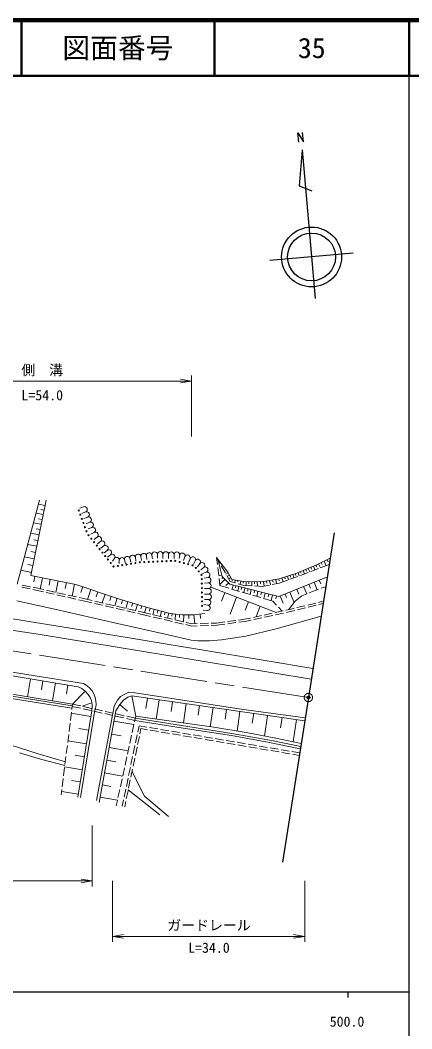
# Model space of a CAD drawing. Units: millimetres, scale not verified. Extents: x 40000 to 680000, y 20000 to 380000.
# Drawn here: x 509032 to 579500, y 198357 to 380000 of the extents above; entities that cross this region are included whole.
import ezdxf
from ezdxf.enums import TextEntityAlignment as Align

# ---------------------------------------------------------------- set-up
doc = ezdxf.new("R2010")
doc.units = ezdxf.units.MM
doc.header["$LTSCALE"] = 1000
doc.header["$PDMODE"] = 32
doc.header["$PDSIZE"] = 500
doc.linetypes.add('CHAIN', pattern=[18.5, 12, -1.5, 3.5, -1.5])
for name, color, linetype, lineweight in [('M-BMK', 2, 'CHAIN', 13), ('M-BMK-OTRS', 5, 'Continuous', 25), ('M-BMK-SRVR', 3, 'Continuous', 25), ('M-STR-HTXT', 7, 'Continuous', 13), ('M-TTL', 2, 'Continuous', 140), ('M-TTL-BAND', 7, 'Continuous', 25), ('M-TTL-LINE', 7, 'Continuous', 50), ('M-WORK', 1, 'Continuous', 13)]:
    doc.layers.add(name, color=color, linetype=linetype, lineweight=lineweight)
doc.layers.add('M-OTRS', color=6, linetype='Continuous')
doc.layers.add('M-TTL-TXT', color=7, linetype='Continuous')
doc.styles.add('ＭＳ ゴシック', font='')
doc.styles.get('ＭＳ ゴシック').set_extended_font_data('MS Gothic')

# ---------------------------------------------------------------- blocks, each defined once
blk = doc.blocks.new('open_arrow')
at = {"color": 0, "linetype": 'Continuous', "lineweight": -2}
blk.add_lwpolyline([(7.5, 1.25), (0, 0), (7.5, -1.25)], dxfattribs=at)

msp = doc.modelspace()

# ---------------------------------------------------------------- linework, layer by layer
at = {"layer": 'M-BMK'}
msp.add_line((560891, 258022), (462112, 273605), dxfattribs=at)
msp.add_circle((560891, 258022), 750, dxfattribs=at)
at = {"layer": 'M-BMK-OTRS'}
for p, q in [((565540, 287659), (560891, 258022)), ((560891, 258022), (556241, 228384))]:
    msp.add_line(p, q, dxfattribs=at)
at = {"layer": 'M-BMK-SRVR'}
for p, q in [((559150, 358031), (559003, 359687)), ((559003, 359687), (560010, 358103)), ((560010, 358103), (559853, 359765)), ((559743, 356676), (559244, 350142)), ((559743, 356676), (562134, 329849)), ((559244, 350142), (561485, 349260)), ((568976, 338030), (553953, 336691))]:
    msp.add_line(p, q, dxfattribs=at)
for radius in [5387, 4309]:
    msp.add_circle((561464, 337361), radius, dxfattribs=at)
at = {"layer": 'M-OTRS'}
msp.add_point((560891, 258022), dxfattribs=at)
at = {"layer": 'M-STR-HTXT'}
for p, q in [((486390, 315000), (539884, 315000)), ((539884, 305000), (539884, 316000)), ((522000, 235000), (522000, 224000)), ((436246, 225000), (522000, 225000)), ((525628, 225000), (525628, 214000)), ((560233, 225000), (560233, 214000)), ((525628, 215000), (560233, 215000))]:
    msp.add_line(p, q, dxfattribs=at)
at = {"layer": 'M-TTL'}
msp.add_line((680000, 380000), (40000, 380000), dxfattribs=at)
at = {"layer": 'M-TTL-BAND'}
for p, q in [((579000, 20000), (579000, 370000)), ((40000, 205000), (579000, 205000)), ((568000, 205000), (568000, 204000))]:
    msp.add_line(p, q, dxfattribs=at)
at = {"layer": 'M-TTL-LINE'}
for p, q in [((509247, 380000), (509247, 370000)), ((543997, 380000), (543997, 370000)), ((579000, 380000), (579000, 370000)), ((40000, 370000), (680000, 370000))]:
    msp.add_line(p, q, dxfattribs=at)
at = {"layer": 'M-WORK'}
for p, q in [((508473, 278448), (512536, 293567)), ((513679, 293563), (510932, 279973)), ((513481, 292583), (512334, 292815)), ((513156, 290977), (511908, 291229)), ((513319, 291780), (512745, 291896)), ((520427, 292366), (519776, 292109)), ((520794, 291436), (520143, 291179)), ((512803, 289228), (511444, 289503)), ((512980, 290102), (512355, 290229)), ((521161, 290505), (520509, 290248)), ((521527, 289575), (520876, 289318)), ((512418, 287326), (510939, 287625)), ((512611, 288277), (511931, 288415)), ((521894, 288645), (521243, 288388)), ((522342, 287752), (521759, 287433)), ((512000, 285255), (510390, 285581)), ((512209, 286291), (511469, 286440)), ((522871, 286908), (522314, 286484)), ((523477, 286113), (522920, 285689)), ((524083, 285317), (523526, 284893)), ((511772, 284128), (510967, 284291)), ((524689, 284522), (524132, 284097)), ((525295, 283726), (524738, 283302)), ((530753, 283417), (530843, 282723)), ((531745, 283546), (531835, 282852)), ((532737, 283674), (532827, 282980)), ((533729, 283802), (533715, 283103)), ((534728, 283783), (534715, 283083)), ((535728, 283764), (535715, 283064)), ((536728, 283745), (536715, 283045)), ((537728, 283726), (537613, 283053)), ((538661, 283367), (538410, 282714)), ((511544, 283001), (509792, 283356)), ((511296, 281775), (510420, 281952)), ((526069, 283161), (525622, 282553)), ((526858, 282879), (526828, 282148)), ((527816, 282827), (527978, 282146)), ((528789, 283058), (528951, 282377)), ((529762, 283289), (529851, 282595)), ((539595, 283008), (539343, 282355)), ((540557, 282736), (540226, 282044)), ((541349, 282126), (540921, 281571)), ((544510, 281953), (544353, 283256)), ((544353, 283256), (544961, 282185)), ((544353, 283256), (546368, 280591)), ((544667, 282703), (545347, 279822)), ((545208, 281750), (545948, 280446)), ((558836, 280404), (562379, 281923)), ((561782, 281667), (562068, 280999)), ((562250, 281867), (562393, 281533)), ((562379, 281923), (564827, 283118)), ((562710, 282084), (563058, 281370)), ((563191, 281419), (564646, 281964)), ((563210, 282328), (563384, 281971)), ((563710, 282572), (564105, 281762)), ((564277, 282849), (564475, 282444)), ((511048, 280549), (509141, 280934)), ((510932, 279973), (519057, 278401)), ((511692, 279826), (511507, 278871)), ((542141, 281515), (541512, 281024)), ((542496, 280580), (541842, 280331)), ((544749, 279967), (544569, 281457)), ((545289, 280071), (544751, 279944)), ((545347, 279822), (546750, 278419)), ((546431, 280481), (546052, 280264)), ((546195, 280011), (546804, 278940)), ((546368, 280591), (547114, 279285)), ((546679, 280047), (546490, 279938)), ((555577, 276199), (564303, 279773)), ((555639, 279418), (558836, 280404)), ((557121, 279875), (557323, 279221)), ((557572, 279315), (558977, 279841)), ((557599, 280023), (557700, 279696)), ((558076, 280170), (558261, 279573)), ((558554, 280317), (558646, 280019)), ((559025, 280485), (559256, 279945)), ((559445, 280016), (560850, 280542)), ((559484, 280682), (559600, 280412)), ((559944, 280879), (560193, 280296)), ((560403, 281076), (560528, 280785)), ((560863, 281273), (561131, 280648)), ((561318, 280718), (562723, 281244)), ((561322, 281470), (561456, 281157)), ((509412, 278261), (510883, 277968)), ((513029, 279567), (512636, 277537)), ((514450, 279292), (514254, 278277)), ((515872, 279017), (515465, 276917)), ((517341, 278733), (517138, 277683)), ((518811, 278448), (518391, 276277)), ((519057, 278401), (526703, 275817)), ((520287, 277985), (519933, 276938)), ((542852, 279646), (542134, 279525)), ((542876, 278646), (542176, 278629)), ((544965, 278168), (544808, 279471)), ((545874, 279296), (544942, 278364)), ((546600, 277691), (544965, 278168)), ((545520, 279649), (545325, 279454)), ((546526, 278643), (546060, 278177)), ((546927, 279612), (546546, 279394)), ((546750, 278419), (555577, 276199)), ((546804, 278940), (547789, 278651)), ((547114, 279285), (549619, 278832)), ((547338, 278272), (547152, 277531)), ((547236, 279263), (547196, 279047)), ((547728, 279174), (547641, 278695)), ((547857, 278141), (547764, 277771)), ((548220, 279085), (548176, 278846)), ((548375, 278011), (548179, 277232)), ((548269, 278510), (549254, 278221)), ((548712, 278996), (548606, 278411)), ((549204, 278907), (549151, 278615)), ((549254, 278221), (550697, 278142)), ((549619, 278832), (552789, 278886)), ((549697, 278834), (549708, 278196)), ((550197, 278842), (550202, 278523)), ((550697, 278850), (550709, 278141)), ((551196, 278114), (552638, 278035)), ((551197, 278859), (551203, 278504)), ((551697, 278867), (551710, 278086)), ((552244, 278876), (552250, 278486)), ((552638, 278035), (553897, 278269)), ((552789, 278886), (555639, 279418)), ((552791, 278886), (552939, 278091)), ((553347, 278990), (553422, 278592)), ((553904, 279094), (554053, 278298)), ((554389, 278360), (555648, 278594)), ((554462, 279198), (554536, 278800)), ((555019, 279303), (555168, 278505)), ((555578, 279407), (555652, 279008)), ((555648, 278594), (557104, 279139)), ((556122, 279567), (556342, 278854)), ((556622, 279721), (556731, 279365)), ((560035, 278025), (560581, 276691)), ((560968, 278407), (561242, 277740)), ((561902, 278790), (562457, 277435)), ((562851, 279178), (563129, 278501)), ((563213, 277684), (564017, 277950)), ((509333, 277869), (510804, 277576)), ((511294, 277478), (512098, 277318)), ((511374, 277870), (512181, 277709)), ((512098, 277318), (513205, 277066)), ((512181, 277709), (513291, 277457)), ((513692, 276956), (515155, 276623)), ((513779, 277346), (515241, 277013)), ((515642, 276512), (517105, 276179)), ((515729, 276903), (517192, 276570)), ((517679, 276459), (519142, 276126)), ((521753, 277490), (521138, 275670)), ((523027, 277059), (522719, 276150)), ((524301, 276629), (523770, 275058)), ((525400, 276257), (525135, 275472)), ((542900, 277646), (542200, 277630)), ((542924, 276647), (542224, 276630)), ((543307, 277873), (555091, 273348)), ((545852, 276895), (545270, 275380)), ((548521, 277132), (547080, 277552)), ((548921, 277874), (548823, 277484)), ((550441, 276573), (549001, 276992)), ((549466, 277736), (549260, 276917)), ((550040, 277592), (549937, 277182)), ((550614, 277448), (550397, 276586)), ((552361, 276013), (550921, 276433)), ((551217, 277296), (551109, 276865)), ((551821, 277144), (551593, 276237)), ((552456, 276984), (552342, 276531)), ((553090, 276825), (552851, 275871)), ((553758, 276657), (553638, 276180)), ((554426, 276489), (554174, 275485)), ((555129, 276312), (555003, 275810)), ((555820, 276299), (556335, 275040)), ((556700, 276659), (556958, 276030)), ((557581, 277020), (558299, 275268)), ((558525, 275344), (559724, 276330)), ((558808, 277523), (559167, 276646)), ((559724, 276330), (560600, 276699)), ((561060, 276893), (561935, 277262)), ((561935, 277262), (562739, 277528)), ((492012, 274713), (521743, 269918)), ((508443, 275442), (515476, 273843)), ((517593, 276069), (519055, 275736)), ((519543, 275625), (520650, 275373)), ((519629, 276016), (520739, 275763)), ((520650, 275373), (521904, 275082)), ((520739, 275763), (521994, 275472)), ((522391, 274969), (523853, 274630)), ((522482, 275359), (523943, 275020)), ((524340, 274517), (525801, 274178)), ((524430, 274907), (525891, 274567)), ((526500, 275886), (526041, 274529)), ((526378, 274454), (527839, 274115)), ((526703, 275817), (532138, 274165)), ((527456, 275588), (527248, 274903)), ((528415, 275296), (528040, 274064)), ((529278, 275034), (529090, 274418)), ((530140, 274772), (529800, 273655)), ((530922, 274534), (530753, 273976)), ((531705, 274297), (531397, 273283)), ((542781, 274661), (542090, 274769)), ((542948, 275647), (542173, 275685)), ((547974, 276080), (546810, 273049)), ((550096, 275266), (549514, 273750)), ((552218, 274451), (551490, 272554)), ((554476, 275397), (552841, 275873)), ((555153, 274674), (554476, 275397)), ((556172, 273586), (555495, 274309)), ((557329, 273841), (558525, 275344)), ((558821, 274202), (560277, 274561)), ((560763, 274680), (562219, 275039)), ((560856, 274291), (562313, 274650)), ((562705, 275159), (563451, 275343)), ((562798, 274770), (563547, 274955)), ((485039, 273663), (512253, 269407)), ((515476, 273843), (525973, 271445)), ((526288, 274065), (527749, 273726)), ((528236, 273613), (529697, 273273)), ((528326, 274002), (529787, 273663)), ((530184, 273160), (531439, 272869)), ((530274, 273550), (531530, 273259)), ((531439, 272869), (532497, 272622)), ((531530, 273259), (532562, 273018)), ((532138, 274165), (536001, 273126)), ((532416, 274090), (532279, 273579)), ((533132, 273898), (532875, 272939)), ((532984, 272509), (534444, 272168)), ((533049, 272904), (534510, 272563)), ((533803, 273717), (533674, 273238)), ((534474, 273537), (534228, 272624)), ((535112, 273365), (534990, 272909)), ((535751, 273193), (535517, 272324)), ((536001, 273126), (538185, 272940)), ((536371, 273094), (536332, 272646)), ((536998, 273041), (536909, 272001)), ((537726, 272979), (537682, 272459)), ((538185, 272940), (540183, 272913)), ((538455, 272936), (538438, 271645)), ((539359, 272924), (539350, 272278)), ((540183, 272913), (542235, 273153)), ((540262, 272922), (540450, 271314)), ((541388, 273054), (541482, 272250)), ((542627, 273673), (541935, 273781)), ((550984, 272443), (552449, 272765)), ((552938, 272873), (554402, 273196)), ((553018, 272481), (554483, 272804)), ((554891, 273303), (556356, 273626)), ((554971, 272912), (556436, 273234)), ((555118, 270406), (563187, 272663)), ((556844, 273734), (557589, 273898)), ((556925, 273342), (557680, 273508)), ((557589, 273898), (558336, 274082)), ((557680, 273508), (558429, 273693)), ((558914, 273813), (560371, 274172)), ((525973, 271445), (535643, 269288)), ((534931, 272054), (536392, 271713)), ((534997, 272449), (536457, 272108)), ((536879, 271599), (538340, 271258)), ((536944, 271995), (538405, 271654)), ((538827, 271145), (539884, 270898)), ((538892, 271540), (539924, 271299)), ((539884, 270898), (540899, 270928)), ((539924, 271299), (540903, 271328)), ((541399, 270942), (542898, 270986)), ((541402, 271342), (542902, 271387)), ((543398, 271001), (544413, 271031)), ((543402, 271401), (544380, 271430)), ((544380, 271430), (545827, 271630)), ((544413, 271031), (545879, 271233)), ((546322, 271698), (547808, 271903)), ((546374, 271301), (547860, 271506)), ((548304, 271971), (549751, 272171)), ((548355, 271575), (549821, 271777)), ((549751, 272171), (550496, 272335)), ((549821, 271777), (550577, 271943)), ((551065, 272051), (552530, 272374)), ((512253, 269407), (535211, 265630)), ((521743, 269918), (544561, 266122)), ((535643, 269288), (539773, 268355)), ((545261, 268382), (549630, 269048)), ((549630, 269048), (555118, 270406)), ((539773, 268355), (540998, 268222)), ((540998, 268222), (543076, 268249)), ((543076, 268249), (545261, 268382)), ((535211, 265630), (561404, 261296)), ((544561, 266122), (561713, 263262)), ((519491, 259959), (491598, 264555)), ((495515, 264555), (512098, 261838)), ((512098, 261838), (520410, 260519)), ((510873, 261379), (510342, 258157)), ((513128, 261008), (512863, 259397)), ((515384, 260636), (514855, 257427)), ((517630, 260266), (517366, 258662)), ((519491, 259959), (520094, 259629)), ((520410, 260519), (520929, 260268)), ((520929, 260268), (521533, 259736)), ((518324, 256078), (505133, 258189)), ((507533, 258257), (518362, 256506)), ((507588, 258602), (518418, 256851)), ((520698, 259167), (518418, 256851)), ((520094, 259629), (520698, 259167)), ((520698, 259167), (521284, 258581)), ((521284, 258581), (521639, 258048)), ((521533, 259736), (521959, 259238)), ((521639, 258048), (521888, 257462)), ((521959, 259238), (522296, 258670)), ((522296, 258670), (522545, 258013)), ((522545, 258013), (522669, 257391)), ((526522, 257559), (527108, 258225)), ((527108, 258225), (527854, 258651)), ((527624, 257536), (528397, 258095)), ((527854, 258651), (528573, 258971)), ((528397, 258095), (529116, 258335)), ((528573, 258971), (529692, 258864)), ((529116, 258335), (560233, 253832)), ((529116, 258335), (529826, 254666)), ((529692, 258864), (548767, 255947)), ((518418, 256851), (518297, 255857)), ((519858, 256095), (518365, 256429)), ((518418, 256851), (519936, 256509)), ((521952, 257044), (520169, 256456)), ((520424, 256398), (521887, 256068)), ((521888, 257462), (521994, 256770)), ((521994, 256414), (521905, 255611)), ((521994, 256770), (521994, 256414)), ((522634, 256361), (522416, 255353)), ((522687, 256787), (522634, 256361)), ((522669, 257391), (522687, 256787)), ((522739, 239483), (525936, 256440)), ((525936, 256440), (526522, 257559)), ((526239, 255644), (526985, 256790)), ((526985, 256790), (527624, 257536)), ((526985, 256790), (528353, 255592)), ((531952, 257924), (531630, 256071)), ((534023, 257625), (533520, 254146)), ((536459, 257273), (536207, 255533)), ((538894, 256920), (538393, 253456)), ((541319, 256569), (541068, 254837)), ((543743, 256218), (543244, 252766)), ((518237, 255360), (518057, 253871)), ((521746, 254624), (518217, 255195)), ((519388, 240066), (521905, 255611)), ((522416, 255353), (519867, 240026)), ((521809, 255658), (520345, 255986)), ((523761, 255222), (522297, 255549)), ((522374, 255958), (523838, 255628)), ((523242, 239114), (526239, 255644)), ((525713, 254785), (524249, 255113)), ((524325, 255518), (525789, 255187)), ((527664, 254348), (526201, 254676)), ((526276, 255077), (527739, 254747)), ((528227, 254637), (529745, 254294)), ((529826, 254666), (529608, 253666)), ((529708, 254300), (539223, 252792)), ((529826, 254666), (536214, 253766)), ((546160, 255869), (545911, 254142)), ((548577, 255519), (548066, 251981)), ((548767, 255947), (560319, 254380)), ((551054, 255161), (550798, 253392)), ((553531, 254802), (552991, 251070)), ((556144, 254424), (555874, 252558)), ((517996, 253375), (517816, 251886)), ((525903, 253790), (529480, 253142)), ((529645, 253905), (528152, 254239)), ((529502, 253177), (529183, 251712)), ((529645, 253905), (539161, 252397)), ((530180, 251810), (530415, 252940)), ((530415, 252940), (531806, 252705)), ((532299, 252622), (533778, 252371)), ((536214, 253766), (543886, 252674)), ((539223, 252792), (547109, 251567)), ((543886, 252674), (549667, 251715)), ((558756, 254046), (558175, 250028)), ((517755, 251390), (517575, 249901)), ((521346, 252154), (519581, 252439)), ((525470, 251401), (527176, 251091)), ((529076, 251223), (528757, 249757)), ((529772, 249852), (530078, 251321)), ((530169, 249548), (530474, 251017)), ((530576, 251506), (530768, 252424)), ((530768, 252424), (531945, 252225)), ((532438, 252142), (533917, 251892)), ((534271, 252288), (535750, 252038)), ((534410, 251808), (535889, 251558)), ((536243, 251954), (537722, 251704)), ((536382, 251474), (537861, 251224)), ((538215, 251621), (539694, 251370)), ((538354, 251141), (539833, 250890)), ((539161, 252397), (547043, 251172)), ((540187, 251287), (541666, 251037)), ((540326, 250807), (541805, 250557)), ((542159, 250953), (543638, 250703)), ((547043, 251172), (553906, 249949)), ((547109, 251567), (553982, 250341)), ((549667, 251715), (555022, 250676)), ((555022, 250676), (559591, 249737)), ((507203, 249506), (512238, 247881)), ((517515, 249404), (517334, 247915)), ((520946, 249684), (517614, 250223)), ((525036, 249011), (528450, 248392)), ((528651, 249269), (528331, 247803)), ((529365, 247894), (529670, 249363)), ((529761, 247590), (530067, 249059)), ((542298, 250473), (543777, 250223)), ((544131, 250619), (545610, 250369)), ((544270, 250140), (545749, 249889)), ((546103, 250286), (547582, 250035)), ((546242, 249806), (547721, 249556)), ((548075, 249952), (549554, 249702)), ((548214, 249472), (549693, 249222)), ((550047, 249618), (551526, 249368)), ((550186, 249139), (551665, 248888)), ((552019, 249285), (553498, 249034)), ((553906, 249949), (559424, 248799)), ((553982, 250341), (559505, 249191)), ((553991, 248951), (555470, 248701)), ((508908, 248041), (512691, 246896)), ((512238, 247881), (517157, 246458)), ((517274, 247419), (517093, 245930)), ((520568, 247352), (518902, 247621)), ((528225, 247315), (527906, 245849)), ((528957, 245936), (529263, 247404)), ((529353, 245632), (529659, 247101)), ((552158, 248805), (553637, 248555)), ((554130, 248471), (555609, 248221)), ((555963, 248617), (557442, 248367)), ((556102, 248137), (557581, 247887)), ((557935, 248284), (559326, 248048)), ((558074, 247804), (559251, 247604)), ((512691, 246896), (517072, 245755)), ((517033, 245433), (516852, 243944)), ((520190, 245019), (517044, 245529)), ((524623, 246731), (526252, 246435)), ((527799, 245360), (527480, 243895)), ((528549, 243978), (528855, 245446)), ((516792, 243448), (516611, 241959)), ((524210, 244450), (527467, 243860)), ((527374, 243406), (527055, 241941)), ((528142, 242020), (528447, 243488)), ((528946, 243674), (529252, 245143)), ((529152, 244663), (531380, 240236)), ((519834, 242817), (518261, 243072)), ((523815, 242274), (525370, 241992)), ((528538, 241716), (528844, 243185)), ((516551, 241462), (516430, 240468)), ((519477, 240615), (516506, 241096)), ((523420, 240098), (526530, 239534)), ((526948, 241452), (526629, 239986)), ((527734, 240062), (528040, 241530)), ((528130, 239758), (528436, 241227)), ((528477, 241423), (534137, 236919)), ((531380, 240236), (535736, 236599)), ((526523, 239498), (526305, 238497)), ((527397, 238442), (527632, 239572)), ((527837, 238350), (528029, 239269))]:
    msp.add_line(p, q, dxfattribs=at)
for centre in [(519573, 291697), (519853, 290947), (520133, 290198), (520413, 289449), (520693, 288699), (520973, 287950), (521329, 287244), (521829, 286619), (522329, 285994), (522829, 285370), (523328, 284745), (523828, 284120), (524328, 283496), (524828, 282871), (525327, 282246), (525827, 281622), (526607, 281725), (527397, 281854), (528186, 281983), (528976, 282112), (529765, 282240), (530555, 282369), (531352, 282423), (532151, 282454), (532951, 282485), (533750, 282515), (534550, 282546), (535349, 282576), (536148, 282607), (536948, 282638), (537722, 282445), (538494, 282235), (539266, 282025), (540038, 281815), (540645, 281353), (541148, 280731), (541652, 280109), (541705, 279325), (541717, 278525), (541728, 277725), (541740, 276925), (541752, 276125), (541763, 275325), (541775, 274525)]:
    msp.add_circle(centre, 100, dxfattribs=at)
for centre, radius, start, end in [((520610, 291901), 500, 291.51861, 111.51861), ((520977, 290970), 500, 291.51861, 111.51861), ((521344, 290040), 500, 291.51861, 111.51861), ((521711, 289110), 500, 291.51861, 111.51861), ((522077, 288178), 502, 301.90895, 111.34518), ((522568, 287306), 500, 307.295, 116.91342), ((523174, 286510), 500, 307.295, 127.295), ((523780, 285715), 500, 307.295, 127.295), ((524386, 284919), 500, 307.295, 127.295), ((524992, 284124), 500, 307.295, 127.295), ((525598, 283328), 500, 340.42371, 127.295), ((528302, 282942), 500, 13.36889, 193.36889), ((529275, 283174), 500, 13.36889, 193.36889), ((530257, 283353), 500, 7.37299, 187.37299), ((531249, 283482), 500, 7.37299, 187.37299), ((532241, 283610), 500, 7.37299, 187.37299), ((533233, 283738), 500, 7.37299, 187.37299), ((534228, 283793), 500, 358.90395, 178.90395), ((535228, 283774), 500, 358.90395, 178.90395), ((536228, 283755), 500, 358.90395, 178.90395), ((537228, 283736), 500, 358.90395, 178.90395), ((538194, 283546), 500, 338.96647, 158.96647), ((539128, 283188), 500, 338.96647, 158.96647), ((540076, 282872), 500, 344.22629, 164.22629), ((526372, 282763), 500, 13.36889, 127.295), ((527329, 282711), 500, 13.36889, 160.42371), ((540953, 282431), 500, 322.36092, 142.36092), ((541745, 281820), 500, 322.36092, 142.36092), ((542318, 281048), 500, 290.83495, 110.83495), ((542674, 280113), 500, 290.83495, 110.83495), ((542864, 279146), 500, 271.37019, 91.37019), ((542888, 278146), 500, 271.37019, 91.37019), ((542912, 277146), 500, 271.37019, 91.37019), ((542936, 276147), 500, 271.37019, 91.37019), ((542704, 274167), 500, 261.10948, 81.10948), ((542859, 275155), 500, 261.10948, 81.10948)]:
    msp.add_arc(centre, radius, start, end, dxfattribs=at)

# ---------------------------------------------------------------- block references
at = {"layer": 'M-STR-HTXT', "xscale": 267, "yscale": 267, "rotation": 180}
for p in [(539884, 315000), (522000, 225000), (560233, 215000)]:
    msp.add_blockref('open_arrow', p, dxfattribs=at)
at = {"layer": 'M-STR-HTXT', "xscale": 267, "yscale": 267}
msp.add_blockref('open_arrow', (525628, 215000), dxfattribs=at)

# ---------------------------------------------------------------- texts
at = {"layer": 'M-STR-HTXT', "style": 'ＭＳ ゴシック'}
for s, p in [('側\u3000溝', (513000, 317000)), ('ガードレール', (543000, 217000))]:
    msp.add_text(s, height=1833, dxfattribs=at).set_placement(p, align=Align.MIDDLE_CENTER)
for s, p in [('L=54.0', (513000, 311000)), ('L=34.0', (543000, 211500))]:
    msp.add_text(s, height=1833, dxfattribs=at).set_placement(p, align=Align.BOTTOM_CENTER)
at = {"layer": 'M-TTL-BAND', "style": 'ＭＳ ゴシック'}
msp.add_text('500.0', height=1833, dxfattribs=at).set_placement((567844, 198195), align=Align.BOTTOM_CENTER)
at = {"layer": 'M-TTL-TXT', "style": 'ＭＳ ゴシック'}
for s, p in [('図面番号', (526622, 375000)), ('35', (561497, 375000))]:
    msp.add_text(s, height=3666, dxfattribs=at).set_placement(p, align=Align.MIDDLE_CENTER)

doc.saveas('drawing.dxf')
